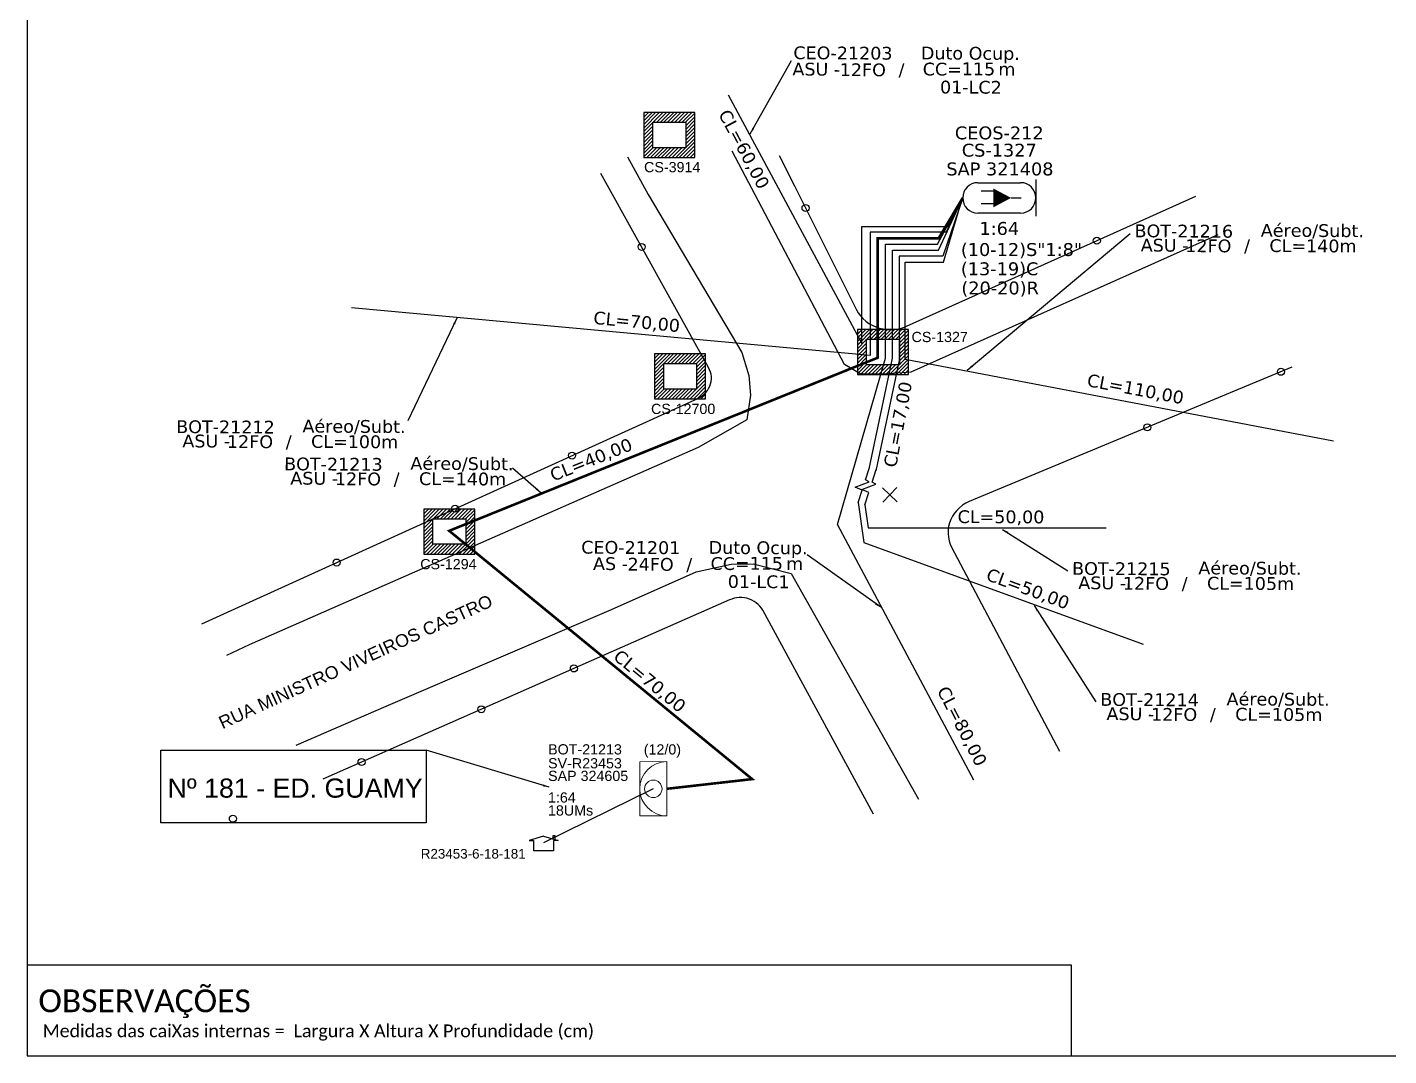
# Model space of a CAD drawing. Extents: x -89 to 2622484776, y -1852823961 to 1299.
# Drawn here: x -89.3 to 337.1, y 705 to 1027.2 of the extents above; entities that cross this region are included whole.
import ezdxf
from ezdxf.enums import TextEntityAlignment as Align

# ---------------------------------------------------------------- set-up
doc = ezdxf.new("R2010")
doc.units = 0
for name, color, linetype in [('10.0-Cartográfico', 252, 'Continuous'), ('10.1-Caixas Subterrâneas', 5, 'Continuous'), ('20.4-CEOS', 1, 'Continuous'), ('CAP a instalar', 1, 'Continuous'), ('celulas gpon', 7, 'Continuous'), ('label_cabos', 7, 'Continuous'), ('Legenda', 1, 'Continuous'), ('Segmento de Logradouro Texto', 5, 'Continuous'), ('Subida Lateral', 5, 'Continuous'), ('surveys', 7, 'Continuous'), ('surveys legendas', 7, 'Continuous')]:
    doc.layers.add(name, color=color, linetype=linetype)
doc.layers.add("20.0-LEGENDA DOS CDO'S", color=1, linetype='Continuous', lineweight=0)
doc.layers.add('20.1-CDO_INTERIOR', color=1, linetype='Continuous', lineweight=0)
doc.layers.add('EXTRA', color=50, linetype='Continuous', plot=False)
doc.styles.add('ARIAL', font='arial.ttf')
doc.styles.add('DIGICADE', font='')
doc.styles.add('siredit', font='verdana.ttf')
doc.styles.add('WMF-Calibri0', font='calibri.ttf')
doc.styles.get('DIGICADE').set_extended_font_data('Arial')
doc.linetypes.add('FENCELINE1', pattern='A,0.25,-0.1,[133,ltypeshp.shx,S=0.1,R=0,X=-0.1,Y=0],-0.1,1', length=1.45)
doc.dimstyles.new('CC', dxfattribs={"dimtxt": 1, "dimasz": 2, "dimexe": 0.18, "dimexo": 0.0625, "dimgap": 0.09, "dimtad": 0, "dimdec": 0, "dimrnd": 1, "dimzin": 0, "dimdsep": 46, "dimtxsty": 'siredit', "dimblk": 'NONE', "dimcen": 0, "dimse1": 1, "dimse2": 1, "dimsd1": 1, "dimsd2": 1, "dimclrt": 7, "dimadec": 0, "dimazin": 0, "dimtfac": 1, "dimtdec": 0, "dimtofl": 0, "dimtmove": 0, "dimatfit": 3, "dimfxl": 0, "dimtolj": 1, "dimtzin": 0, "dimarcsym": 0})
doc.dimstyles.new('CL', dxfattribs={"dimtxt": 1, "dimasz": 2, "dimexe": 0.18, "dimexo": 0.0625, "dimgap": 0.09, "dimtad": 0, "dimdec": 0, "dimrnd": 1, "dimzin": 0, "dimdsep": 46, "dimtxsty": 'siredit', "dimblk": 'NONE', "dimcen": 0, "dimse1": 1, "dimse2": 1, "dimsd1": 1, "dimsd2": 1, "dimclrt": 7, "dimadec": 0, "dimazin": 0, "dimtfac": 1, "dimtdec": 0, "dimtofl": 0, "dimtmove": 0, "dimatfit": 3, "dimfxl": 0, "dimtolj": 1, "dimtzin": 0, "dimarcsym": 0})

# ---------------------------------------------------------------- blocks, each defined once
blk = doc.blocks.new('DV')
at = {"linetype": 'Continuous'}
blk.add_circle((0, 0), 0.00000275, dxfattribs=at)
blk = doc.blocks.new('*X76')
at = {"color": 0, "linetype": 'Continuous'}
for p, q in [((-1.25, 0.34099), (-0.49099, 1.1)), ((-1.25, 0.517767), (-0.667767, 1.1)), ((-1.25, 0.694544), (-0.844544, 1.1)), ((-1.25, 0.87132), (-1.02132, 1.1)), ((-1.25, 1.048097), (-1.198097, 1.1)), ((-0.789214, 0.625), (-0.314214, 1.1)), ((-0.612437, 0.625), (-0.137437, 1.1)), ((-0.43566, 0.625), (0.03934, 1.1)), ((-0.258883, 0.625), (0.216117, 1.1)), ((-0.082107, 0.625), (0.392893, 1.1)), ((0.09467, 0.625), (0.56967, 1.1)), ((0.271447, 0.625), (0.746447, 1.1)), ((0.448223, 0.625), (0.923223, 1.1)), ((0.625, 0.625), (1.1, 1.1)), ((0.801777, 0.625), (1.25, 1.073223)), ((0.8035, 0.449947), (1.25, 0.896447)), ((0.8035, 0.27317), (1.25, 0.71967)), ((-1.25, 0.164214), (-0.8035, 0.610714)), ((-1.25, -0.012563), (-0.8035, 0.433937)), ((-1.25, -0.18934), (-0.8035, 0.25716)), ((-1.25, -0.366117), (-0.8035, 0.080383)), ((0.8035, 0.096393), (1.25, 0.542893)), ((0.8035, -0.080383), (1.25, 0.366117)), ((0.8035, -0.25716), (1.25, 0.18934)), ((0.8035, -0.433937), (1.25, 0.012563)), ((-1.25, -0.542893), (-0.8035, -0.096393)), ((-1.25, -0.71967), (-0.8035, -0.27317)), ((-1.25, -0.896447), (-0.8035, -0.449947)), ((-1.25, -1.073223), (-0.801777, -0.625)), ((-1.1, -1.1), (-0.625, -0.625)), ((-0.923223, -1.1), (-0.448223, -0.625)), ((-0.746447, -1.1), (-0.271447, -0.625)), ((-0.56967, -1.1), (-0.09467, -0.625)), ((-0.392893, -1.1), (0.082107, -0.625)), ((-0.216117, -1.1), (0.258883, -0.625)), ((-0.03934, -1.1), (0.43566, -0.625)), ((0.137437, -1.1), (0.612437, -0.625)), ((0.314214, -1.1), (0.789214, -0.625)), ((0.49099, -1.1), (1.25, -0.34099)), ((0.667767, -1.1), (1.25, -0.517767)), ((0.8035, -0.610714), (1.25, -0.164214)), ((0.844544, -1.1), (1.25, -0.694544)), ((1.02132, -1.1), (1.25, -0.87132)), ((1.198097, -1.1), (1.25, -1.048097))]:
    blk.add_line(p, q, dxfattribs=at)
blk = doc.blocks.new('MANHOLE_MQ')
at = {"color": 0, "linetype": 'Continuous'}
for p, q in [((0.00000623, 0.00000569), (-0.00000627, 0.00000569)), ((-0.00000627, 0.00000569), (-0.00000627, -0.00000531)), ((0.00000623, -0.00000531), (0.00000623, 0.00000569)), ((-0.00000404, 0.00000331), (0.00000399, 0.00000331)), ((-0.00000404, -0.00000294), (-0.00000404, 0.00000331)), ((0.00000399, 0.00000331), (0.00000399, -0.00000294)), ((0.00000399, -0.00000294), (-0.00000404, -0.00000294)), ((0.00000399, -0.00000294), (0.00000399, -0.00000294)), ((-0.00000627, -0.00000531), (0.00000623, -0.00000531))]:
    blk.add_line(p, q, dxfattribs=at)
at = {"color": 0, "linetype": 'Continuous', "xscale": 5e-06, "yscale": 5e-06, "zscale": 1e-05}
blk.add_blockref('*X76', (-0.00000002, 0.00000019), dxfattribs=at)
blk = doc.blocks.new('_None')
blk = doc.blocks.new('Inst CB DT OCUP CFOA-SM-AS-80-TS-24')
at = {"layer": 'label_cabos', "color": 0, "style": 'siredit'}
for tag, flags, p in [('ID_ATIVIDADE', 3, (1.31, 2.67)), ('FATOR', 1, (11.56, 2.55))]:
    blk.add_attdef(tag, text='', height=1, rotation=359.69, dxfattribs=dict(at, flags=flags)).set_placement(p, align=Align.MIDDLE_CENTER)
for tag, p in [('DESTINO_CABO', (3.13, 1.26)), ('TIPO_CABO', (13.11, 1.24)), ('TIPO_CABO', (1.76, 0)), ('CABO', (4.69, -0.05)), ('/', (7.71, -0.05)), ('LANCE', (10.91, 0)), ('UND', (15.96, 0)), ('FID', (13.15, -1.41))]:
    blk.add_attdef(tag, text='', height=1, rotation=359.69, dxfattribs=at).set_placement(p, align=Align.MIDDLE_CENTER)
blk.add_attdef('QTDE', (12.43, -0.47), '', height=1, rotation=359.69, dxfattribs=at)
blk = doc.blocks.new('Inst CB DT OCUP CFOA-SM-ASU-120-S-12')
at = {"layer": 'label_cabos', "color": 0, "style": 'siredit'}
for tag, flags, p in [('ID_ATIVIDADE', 3, (1.31, 2.67)), ('FATOR', 1, (11.56, 2.55))]:
    blk.add_attdef(tag, text='', height=1, rotation=359.69, dxfattribs=dict(at, flags=flags)).set_placement(p, align=Align.MIDDLE_CENTER)
for tag, p in [('DESTINO_CABO', (3.13, 1.26)), ('TIPO_CABO', (13.11, 1.24)), ('TIPO_CABO', (1.26, 0)), ('CABO', (4.69, -0.05)), ('/', (7.71, -0.05)), ('LANCE', (10.91, 0)), ('UND', (15.96, 0)), ('FID', (13.15, -1.41))]:
    blk.add_attdef(tag, text='', height=1, rotation=359.69, dxfattribs=at).set_placement(p, align=Align.MIDDLE_CENTER)
blk.add_attdef('QTDE', (12.43, -0.47), '', height=1, rotation=359.69, dxfattribs=at)
blk = doc.blocks.new('LEGENDA DOS CABOS')
at = {"layer": 'EXTRA', "color": 0, "style": 'siredit'}
for tag, p in [('ID', (4.6, 0.97)), ('XX', (9.03, 0.97))]:
    blk.add_attdef(tag, text='', height=0.48, rotation=359.69, dxfattribs=at).set_placement(p, align=Align.MIDDLE_CENTER)
at = {"layer": 'Legenda', "color": 0, "style": 'siredit'}
for tag, p in [('TIPO_CABO', (1.31, 0)), ('CABO', (4.69, -0.05)), ('/', (6.81, -0.05)), ('METROS', (10.03, -0.05))]:
    blk.add_attdef(tag, text='', height=0.8, rotation=359.69, dxfattribs=at).set_placement(p, align=Align.MIDDLE_CENTER)
blk = doc.blocks.new('*U102')
at = {"layer": '20.4-CEOS', "color": 7, "style": 'siredit'}
for tag, p in [('FIBRAS_SPLITTER', (0, 0)), ('FIBRAS_TOP_C', (0, -4.13)), ('RESERVA_FINAIS', (0, -5.46))]:
    blk.add_attdef(tag, p, '', height=1.01, dxfattribs=at)
for tag, p, flags in [('ID_ATIVIDADE', (0, -6.77), 3), ('FATOR', (0, -8.09), 1), ('QTDE', (0, -9.4), 1), ('FID', (0, -10.71), 1)]:
    blk.add_attdef(tag, p, '', height=1.01, dxfattribs=dict(at, flags=flags))
blk = doc.blocks.new('SURVEY_SURVEY')
for p, q in [((0, 0.0000152), (-0.0000151, 0.0000108)), ((0, 0.0000152), (0.0000151, 0.0000108)), ((0.0000101, 0.0000159), (0.0000117, 0.0000159)), ((0.0000101, 0.0000123), (0.0000101, 0.0000159)), ((0.0000117, 0.0000159), (0.0000117, 0.0000119)), ((-0.0000151, 0.0000108), (-0.0000104, 0.0000108)), ((-0.0000103, 0), (-0.0000103, 0.0000108)), ((0.0000103, 0), (-0.0000103, 0)), ((0.0000151, 0.0000108), (0.0000103, 0.0000108)), ((0.0000103, 0.0000108), (0.0000103, 0))]:
    blk.add_line(p, q)

msp = doc.modelspace()

# ---------------------------------------------------------------- linework, layer by layer
at = {"color": 1}
for p, q in [((178.56, 882.88), (183.19, 878.55)), ((183.04, 883.03), (178.71, 878.4))]:
    msp.add_line(p, q, dxfattribs=at)
msp.add_lwpolyline([(-89.32, 705.02), (749.25, 705.02), (749.25, 1299.02), (-89.32, 1299.02), (-89.32, 705.02)])
at = {"color": 3}
msp.add_lwpolyline([(-47.51, 800.76), (35.61, 800.76), (35.61, 778.04), (-47.51, 778.04)], close=True, dxfattribs=at)
at = {"color": 4, "ltscale": 0.5}
msp.add_lwpolyline([(106.79, 788.64), (72.41, 771.69)], dxfattribs=at)
at = {"color": 7}
msp.add_lwpolyline([(-89.24, 733.5), (237.71, 733.5), (237.71, 705.02)], dxfattribs=at)
at = {"layer": '10.0-Cartográfico'}
for points in [[(98.74, 986.58), (105.19, 974.81), (134.55, 925.33), (136.72, 918.06), (137.22, 911.92), (136.08, 904.23), (120.85, 895.6), (-19.76, 833.7), (-26.89, 830.43)], [(283.56, 962.15), (187.43, 919.19), (179.05, 918.57), (171.78, 918.49), (166.7, 921.53), (131.49, 988.41)], [(146.21, 987.03), (151.01, 977.48), (170.41, 938.72), (170.96, 937.76), (171.68, 936.79), (172.43, 935.93), (173.34, 935.15), (174.29, 934.43), (175.35, 933.83), (176.45, 933.34), (177.58, 932.96), (178.76, 932.68), (179.97, 932.51), (181.22, 932.46), (182.42, 932.54), (183.63, 932.74), (184.8, 933.04), (186.12, 933.56), (276.76, 974.25)], [(-34.61, 840.36), (120.73, 910.88), (121.47, 911.29), (122.12, 911.73), (122.7, 912.24), (123.24, 912.79), (123.74, 913.41), (124.12, 914.06), (124.46, 914.75), (124.73, 915.48), (124.87, 916.2), (124.98, 916.96), (124.97, 917.72), (124.88, 918.48), (124.72, 919.2), (124.43, 919.92), (124.11, 920.6), (90.38, 981.42)], [(306.82, 920.71), (205.73, 878.66), (204.65, 878.11), (203.64, 877.45), (202.72, 876.71), (201.87, 875.87), (201.14, 875), (200.49, 874.02), (199.96, 873), (199.58, 871.91), (199.28, 870.82), (199.14, 869.7), (199.12, 868.55), (199.21, 867.43), (199.46, 866.31), (199.79, 865.23), (200.23, 864.3)], [(200.23, 864.3), (234.03, 800.41)], [(-5.03, 802.3), (23.08, 814.56), (93.66, 844.86), (120.26, 856.63), (131.13, 859.05), (138.07, 859.12), (150, 856.05), (189.85, 785.45)], [(175.78, 780.69), (141.05, 844.58), (140.65, 845.23), (140.17, 845.87), (139.62, 846.41), (139.03, 846.94), (138.36, 847.37), (137.65, 847.76), (136.9, 848.07), (136.12, 848.32), (135.34, 848.45), (134.52, 848.55), (133.7, 848.54), (132.88, 848.5), (132.1, 848.34), (131.33, 848.08), (130.7, 847.86), (3.24, 791.67)]]:
    msp.add_lwpolyline(points, dxfattribs=at)
at = {"layer": '20.1-CDO_INTERIOR', "color": 1, "lineweight": 18}
msp.add_lwpolyline([(102.54, 780.14), (102.53, 797.14), (111.03, 797.15), (111.04, 780.15)], close=True, dxfattribs=at)
msp.add_circle((106.79, 788.64), 2.72, dxfattribs=at)
msp.add_arc((111.04, 788.65), 8.5, 90.0276, 270.0276, dxfattribs=at)
at = {"layer": '20.4-CEOS', "color": 5}
for p, q in [((208.46, 978.51), (221.83, 978.51)), ((221.83, 968.98), (208.46, 968.98))]:
    msp.add_line(p, q, dxfattribs=at)
msp.add_lwpolyline([(218.84, 973.74, 0, 5.89, 0), (213.32, 973.74, 5.89, 5.89, 0)], format="xyseb", dxfattribs=at)
for points in [[(226.6, 979.49), (226.6, 968)], [(213.56, 975.82), (209.5, 975.82)], [(218.84, 973.74), (222.05, 973.74)], [(213.56, 971.85), (209.5, 971.85)]]:
    msp.add_lwpolyline(points, dxfattribs=at)
for centre, start, end in [((208.46, 973.74), 90, 270), ((221.83, 973.74), 270, 90)]:
    msp.add_arc(centre, 4.77, start, end, dxfattribs=at)
at = {"layer": 'CAP a instalar', "color": 7, "ltscale": 5}
for points in [[(130.28, 1006.03), (172.12, 928.11), (172.12, 964.83), (199, 964.83), (203.69, 973.74)], [(207.19, 791.32), (164.48, 871.43), (179.52, 923.57), (179.46, 959.21), (195.8, 959.21), (203.68, 973.73)]]:
    msp.add_lwpolyline(points, dxfattribs=at)
at = {"layer": 'CAP a instalar', "color": 8, "linetype": 'FENCELINE1', "ltscale": 5}
for points in [[(203.68, 973.73), (198.49, 962.96), (174.68, 962.96), (174.74, 924.38), (12.29, 939.31)], [(174.39, 888.92), (181.72, 923.58), (181.66, 957.34), (196.07, 957.34), (203.69, 973.74)], [(203.69, 973.74), (197.42, 955.47), (183.78, 955.47), (183.83, 922.85), (176.5, 888.2)], [(319.82, 897.55), (185.72, 923.15), (185.66, 953.59), (197.73, 953.59), (203.68, 973.73)], [(170.97, 878.34), (172.71, 865.82), (260.26, 833.93)], [(173.08, 877.62), (174.1, 870.37), (248.59, 870.42)]]:
    msp.add_lwpolyline(points, dxfattribs=at)
at = {"layer": 'CAP a instalar', "color": 1, "linetype": 'FENCELINE1', "ltscale": 5, "const_width": 0.8}
msp.add_lwpolyline([(203.68, 973.73), (196.15, 961.09), (177.03, 961.09), (177.08, 923.68), (42.85, 869.46), (137.75, 791.68), (111.04, 788.65)], dxfattribs=at)
at = {"layer": 'Subida Lateral', "color": 8}
for points in [[(170.97, 878.34), (172.21, 882.2), (170.03, 883.08), (174.38, 884.84), (173.24, 885.38), (174.52, 889.34)], [(173.08, 877.62), (174.33, 881.47), (172.14, 882.36), (176.49, 884.11), (175.36, 884.66), (176.64, 888.62)]]:
    msp.add_lwpolyline(points, dxfattribs=at)

# ---------------------------------------------------------------- block references
at = {"layer": '10.0-Cartográfico', "xscale": 400000, "yscale": 400000, "zscale": 400000}
for p in [(154.46, 970.57), (245.71, 960.32), (103.15, 958.39), (303.38, 919.28), (261.54, 901.87), (81.34, 893.01), (44.71, 876.38), (7.61, 859.53), (81.91, 826.35), (52.92, 813.57), (15.4, 797.03), (-24.91, 779.26)]:
    msp.add_blockref('DV', p, dxfattribs=at)
at = {"layer": '10.1-Caixas Subterrâneas', "color": 30, "xscale": 1279150.217244633, "yscale": 1279150.217244633, "zscale": 1279150.217244633, "rotation": 180.0000000000629}
for p in [(111.76, 993.69), (178.7, 925.7), (115.14, 918.08), (42.85, 869.46)]:
    msp.add_blockref('MANHOLE_MQ', p, dxfattribs=at)
at = {"layer": '20.4-CEOS', "color": 5, "lineweight": 0}
ref = msp.add_blockref('*U102', (203.12, 955.55), dxfattribs=dict(at, xscale=4, yscale=4, zscale=4))
ref.add_attrib('FIBRAS_SPLITTER', '(10-12)S"1:8"', (203.12, 955.55), dxfattribs={"color": 7, "height": 4.0387, "style": 'siredit'})
ref.add_attrib('FIBRAS_TOP_C', '(13-19)C', (203.12, 949.52), dxfattribs={"color": 7, "height": 4.039, "style": 'siredit'})
ref.add_attrib('RESERVA_FINAIS', '(20-20)R', (203.28, 943.51), dxfattribs={"color": 7, "height": 4.039, "style": 'siredit'})
at = {"layer": 'label_cabos', "color": 0, "lineweight": 0}
ref = msp.add_blockref('Inst CB DT OCUP CFOA-SM-ASU-120-S-12', (153.67, 1014.08), dxfattribs=dict(at, xscale=4, yscale=4, zscale=4))
ref.add_attrib('DESTINO_CABO', 'CEO-21203', dxfattribs={"color": 0, "height": 4, "rotation": 359.69, "style": 'siredit'}).set_placement((166.19, 1019.13), align=Align.MIDDLE_CENTER)
ref.add_attrib('CABO', '12FO', dxfattribs={"color": 0, "height": 4, "rotation": 359.69, "style": 'siredit'}).set_placement((172.41, 1013.87), align=Align.MIDDLE_CENTER)
ref.add_attrib('TIPO_CABO', 'Duto Ocup.', dxfattribs={"color": 0, "height": 4, "rotation": 359.69, "style": 'siredit'}).set_placement((206.1, 1019.05), align=Align.MIDDLE_CENTER)
ref.add_attrib('/', '/', dxfattribs={"color": 0, "height": 4, "rotation": 359.69, "style": 'siredit'}).set_placement((184.52, 1013.87), align=Align.MIDDLE_CENTER)
ref.add_attrib('TIPO_CABO', 'ASU - ', dxfattribs={"color": 0, "height": 4, "rotation": 359.69, "style": 'siredit'}).set_placement((158.72, 1014.06), align=Align.MIDDLE_CENTER)
ref.add_attrib('FID', '01-LC2', dxfattribs={"color": 0, "height": 4, "rotation": 359.69, "style": 'siredit'}).set_placement((206.26, 1008.42), align=Align.MIDDLE_CENTER)
ref.add_attrib('LANCE', 'CC=', dxfattribs={"color": 0, "height": 4, "rotation": 359.69, "style": 'siredit'}).set_placement((197.3, 1014.08), align=Align.MIDDLE_CENTER)
ref.add_attrib('QTDE', '115', (203.38, 1012.18), dxfattribs={"color": 0, "height": 4, "rotation": 359.69, "style": 'siredit'})
ref.add_attrib('UND', 'm', dxfattribs={"color": 0, "height": 4, "rotation": 359.69, "style": 'siredit'}).set_placement((217.52, 1014.08), align=Align.MIDDLE_CENTER)
ref = msp.add_blockref('LEGENDA DOS CABOS', (255.98, 956.83), dxfattribs=dict(at, xscale=4, yscale=4, zscale=4))
ref.add_attrib('ID', 'BOT-21216', dxfattribs={"color": 0, "height": 4, "rotation": 359.69, "style": 'siredit'}).set_placement((272.94, 963.35), align=Align.MIDDLE_CENTER)
ref.add_attrib('CABO', '12FO', dxfattribs={"color": 0, "height": 4, "rotation": 359.69, "style": 'siredit'}).set_placement((280.63, 958.73), align=Align.MIDDLE_CENTER)
ref.add_attrib('METROS', 'CL=140m', dxfattribs={"color": 0, "height": 4, "rotation": 359.69, "style": 'siredit'}).set_placement((313.41, 958.73), align=Align.MIDDLE_CENTER)
ref.add_attrib('XX', 'Aéreo/Subt.', dxfattribs={"color": 0, "height": 4, "rotation": 359.69, "style": 'siredit'}).set_placement((313.21, 963.52), align=Align.MIDDLE_CENTER)
ref.add_attrib('/', '/', dxfattribs={"color": 0, "height": 4, "rotation": 359.69, "style": 'siredit'}).set_placement((292.75, 958.73), align=Align.MIDDLE_CENTER)
ref.add_attrib('TIPO_CABO', 'ASU -', dxfattribs={"color": 0, "height": 4, "rotation": 359.69, "style": 'siredit'}).set_placement((266.94, 958.92), align=Align.MIDDLE_CENTER)
ref = msp.add_blockref('LEGENDA DOS CABOS', (-44.19, 895.49), dxfattribs=dict(at, xscale=4, yscale=4, zscale=4))
ref.add_attrib('ID', 'BOT-21212', dxfattribs={"color": 0, "height": 4, "rotation": 359.69, "style": 'siredit'}).set_placement((-27.23, 902.01), align=Align.MIDDLE_CENTER)
ref.add_attrib('CABO', '12FO', dxfattribs={"color": 0, "height": 4, "rotation": 359.69, "style": 'siredit'}).set_placement((-19.54, 897.39), align=Align.MIDDLE_CENTER)
ref.add_attrib('METROS', 'CL=100m', dxfattribs={"color": 0, "height": 4, "rotation": 359.69, "style": 'siredit'}).set_placement((13.24, 897.39), align=Align.MIDDLE_CENTER)
ref.add_attrib('XX', 'Aéreo/Subt.', dxfattribs={"color": 0, "height": 4, "rotation": 359.69, "style": 'siredit'}).set_placement((13.04, 902.18), align=Align.MIDDLE_CENTER)
ref.add_attrib('/', '/', dxfattribs={"color": 0, "height": 4, "rotation": 359.69, "style": 'siredit'}).set_placement((-7.42, 897.39), align=Align.MIDDLE_CENTER)
ref.add_attrib('TIPO_CABO', 'ASU -', dxfattribs={"color": 0, "height": 4, "rotation": 359.69, "style": 'siredit'}).set_placement((-33.23, 897.58), align=Align.MIDDLE_CENTER)
ref = msp.add_blockref('LEGENDA DOS CABOS', (-10.38, 883.84), dxfattribs=dict(at, xscale=4, yscale=4, zscale=4))
ref.add_attrib('ID', 'BOT-21213', dxfattribs={"color": 0, "height": 4, "rotation": 359.69, "style": 'siredit'}).set_placement((6.58, 890.35), align=Align.MIDDLE_CENTER)
ref.add_attrib('CABO', '12FO', dxfattribs={"color": 0, "height": 4, "rotation": 359.69, "style": 'siredit'}).set_placement((14.27, 885.73), align=Align.MIDDLE_CENTER)
ref.add_attrib('METROS', 'CL=140m', dxfattribs={"color": 0, "height": 4, "rotation": 359.69, "style": 'siredit'}).set_placement((47.05, 885.73), align=Align.MIDDLE_CENTER)
ref.add_attrib('XX', 'Aéreo/Subt.', dxfattribs={"color": 0, "height": 4, "rotation": 359.69, "style": 'siredit'}).set_placement((46.85, 890.53), align=Align.MIDDLE_CENTER)
ref.add_attrib('/', '/', dxfattribs={"color": 0, "height": 4, "rotation": 359.69, "style": 'siredit'}).set_placement((26.38, 885.73), align=Align.MIDDLE_CENTER)
ref.add_attrib('TIPO_CABO', 'ASU -', dxfattribs={"color": 0, "height": 4, "rotation": 359.69, "style": 'siredit'}).set_placement((0.58, 885.92), align=Align.MIDDLE_CENTER)
ref = msp.add_blockref('Inst CB DT OCUP CFOA-SM-AS-80-TS-24', (87.2, 859.19), dxfattribs=dict(at, xscale=4, yscale=4, zscale=4))
ref.add_attrib('DESTINO_CABO', 'CEO-21201', dxfattribs={"color": 0, "height": 4, "rotation": 359.69, "style": 'siredit'}).set_placement((99.73, 864.24), align=Align.MIDDLE_CENTER)
ref.add_attrib('CABO', '24FO', dxfattribs={"color": 0, "height": 4, "rotation": 359.69, "style": 'siredit'}).set_placement((105.94, 858.98), align=Align.MIDDLE_CENTER)
ref.add_attrib('TIPO_CABO', 'Duto Ocup.', dxfattribs={"color": 0, "height": 4, "rotation": 359.69, "style": 'siredit'}).set_placement((139.63, 864.17), align=Align.MIDDLE_CENTER)
ref.add_attrib('/', '/', dxfattribs={"color": 0, "height": 4, "rotation": 359.69, "style": 'siredit'}).set_placement((118.06, 858.98), align=Align.MIDDLE_CENTER)
ref.add_attrib('TIPO_CABO', 'AS - ', dxfattribs={"color": 0, "height": 4, "rotation": 359.69, "style": 'siredit'}).set_placement((94.25, 859.17), align=Align.MIDDLE_CENTER)
ref.add_attrib('FID', '01-LC1', dxfattribs={"color": 0, "height": 4, "rotation": 359.69, "style": 'siredit'}).set_placement((139.79, 853.53), align=Align.MIDDLE_CENTER)
ref.add_attrib('LANCE', 'CC=', dxfattribs={"color": 0, "height": 4, "rotation": 359.69, "style": 'siredit'}).set_placement((130.84, 859.19), align=Align.MIDDLE_CENTER)
ref.add_attrib('QTDE', '115', (136.92, 857.29), dxfattribs={"color": 0, "height": 4, "rotation": 359.69, "style": 'siredit'})
ref.add_attrib('UND', 'm', dxfattribs={"color": 0, "height": 4, "rotation": 359.69, "style": 'siredit'}).set_placement((151.06, 859.19), align=Align.MIDDLE_CENTER)
ref = msp.add_blockref('LEGENDA DOS CABOS', (236.43, 851.08), dxfattribs=dict(at, xscale=4, yscale=4, zscale=4))
ref.add_attrib('ID', 'BOT-21215', dxfattribs={"color": 0, "height": 4, "rotation": 359.69, "style": 'siredit'}).set_placement((253.39, 857.6), align=Align.MIDDLE_CENTER)
ref.add_attrib('CABO', '12FO', dxfattribs={"color": 0, "height": 4, "rotation": 359.69, "style": 'siredit'}).set_placement((261.08, 852.98), align=Align.MIDDLE_CENTER)
ref.add_attrib('METROS', 'CL=105m', dxfattribs={"color": 0, "height": 4, "rotation": 359.69, "style": 'siredit'}).set_placement((293.86, 852.98), align=Align.MIDDLE_CENTER)
ref.add_attrib('XX', 'Aéreo/Subt.', dxfattribs={"color": 0, "height": 4, "rotation": 359.69, "style": 'siredit'}).set_placement((293.66, 857.77), align=Align.MIDDLE_CENTER)
ref.add_attrib('/', '/', dxfattribs={"color": 0, "height": 4, "rotation": 359.69, "style": 'siredit'}).set_placement((273.2, 852.98), align=Align.MIDDLE_CENTER)
ref.add_attrib('TIPO_CABO', 'ASU -', dxfattribs={"color": 0, "height": 4, "rotation": 359.69, "style": 'siredit'}).set_placement((247.39, 853.16), align=Align.MIDDLE_CENTER)
ref = msp.add_blockref('LEGENDA DOS CABOS', (245.26, 810.04), dxfattribs=dict(at, xscale=4, yscale=4, zscale=4))
ref.add_attrib('ID', 'BOT-21214', dxfattribs={"color": 0, "height": 4, "rotation": 359.69, "style": 'siredit'}).set_placement((262.22, 816.56), align=Align.MIDDLE_CENTER)
ref.add_attrib('CABO', '12FO', dxfattribs={"color": 0, "height": 4, "rotation": 359.69, "style": 'siredit'}).set_placement((269.92, 811.94), align=Align.MIDDLE_CENTER)
ref.add_attrib('METROS', 'CL=105m', dxfattribs={"color": 0, "height": 4, "rotation": 359.69, "style": 'siredit'}).set_placement((302.7, 811.94), align=Align.MIDDLE_CENTER)
ref.add_attrib('XX', 'Aéreo/Subt.', dxfattribs={"color": 0, "height": 4, "rotation": 359.69, "style": 'siredit'}).set_placement((302.49, 816.73), align=Align.MIDDLE_CENTER)
ref.add_attrib('/', '/', dxfattribs={"color": 0, "height": 4, "rotation": 359.69, "style": 'siredit'}).set_placement((282.03, 811.94), align=Align.MIDDLE_CENTER)
ref.add_attrib('TIPO_CABO', 'ASU -', dxfattribs={"color": 0, "height": 4, "rotation": 359.69, "style": 'siredit'}).set_placement((256.22, 812.13), align=Align.MIDDLE_CENTER)
at = {"layer": 'surveys', "color": 255, "xscale": 299999.9999999999, "yscale": 299999.9999999999, "zscale": 299999.9999999999}
msp.add_blockref('SURVEY_SURVEY', (72.41, 769.22), dxfattribs=at)

# ---------------------------------------------------------------- texts
at = {"color": 7, "style": 'WMF-Calibri0'}
msp.add_text('OBSERVAÇÕES', height=7.1308, dxfattribs=at).set_placement((-85.83, 718.67))
at = {"color": 0, "insert": (-45.36, 791.87), "char_height": 6, "width": 294.3, "attachment_point": 1, "style": 'ARIAL'}
msp.add_mtext('\\C3;Nº 181 - ED. GUAMY', dxfattribs=at)
at = {"color": 7, "insert": (-84.48, 714.83), "char_height": 4, "width": 658.8434, "attachment_point": 1, "style": 'WMF-Calibri0'}
msp.add_mtext('Medidas das caiXas internas =  Largura X Altura X Profundidade (cm)', dxfattribs=at)
at = {"layer": '10.1-Caixas Subterrâneas', "color": 30, "style": 'ARIAL'}
for s, p in [('CS-3914', (103.89, 981.78)), ('CS-1327', (187.67, 928.58)), ('CS-12700', (106.08, 906.05)), ('CS-1294', (33.79, 857.43))]:
    msp.add_text(s, height=3.2, dxfattribs=at).set_placement(p)
at = {"layer": "20.0-LEGENDA DOS CDO'S", "color": 1, "style": 'ARIAL'}
for s, p in [('BOT-21213', (73.83, 799.41)), ('SV-R23453', (73.83, 795.05)), ('SAP 324605', (73.82, 791.1)), ('1:64', (73.79, 784.33)), ('18UMs', (73.79, 780.28))]:
    msp.add_text(s, height=3.2, rotation=359.9724, dxfattribs=at).set_placement(p)
msp.add_text('        (12/0)', height=3.2, rotation=359.9724, dxfattribs=at).set_placement((104.67, 799.39), align=Align.CENTER)
at = {"layer": '20.4-CEOS', "color": 5, "style": 'siredit'}
for s, p in [('CEOS-212', (215.15, 996.12)), ('CS-1327', (215.15, 990.71)), ('SAP 321408', (215.35, 984.83)), ('1:64', (215.15, 966.2))]:
    msp.add_text(s, height=4.039, dxfattribs=at).set_placement(p, align=Align.TOP_CENTER)
at = {"layer": 'celulas gpon', "style": 'siredit'}
for s, rotation, p in [('CL=60,00', 298.1668, (127.05, 1000.04)), ('CL=70,00', 354.4815, (87.87, 934.29)), ('CL=110,00', 349.2661, (242.39, 914.81)), ('CL=17,00', 79.2661, (182.8, 889.06)), ('CL=40,00', 21.8001, (75.41, 884.86)), ('CL=50,00', 359.8142, (202.08, 871.89)), ('CL=50,00', 339.7562, (210.69, 854.17)), ('CL=70,00', 320.5298, (93.94, 829.52)), ('CL=80,00', 297.3012, (195.53, 819.45))]:
    msp.add_text(s, height=4, rotation=rotation, dxfattribs=at).set_placement(p)
at = {"layer": 'Segmento de Logradouro Texto', "color": 7, "linetype": 'Continuous', "style": 'DIGICADE'}
msp.add_text('RUA MINISTRO VIVEIROS CASTRO', height=4, rotation=24.4957, dxfattribs=at).set_placement((-28.17, 807.28))
at = {"layer": 'surveys legendas', "style": 'ARIAL'}
msp.add_text('R23453-6-18-181', height=3, dxfattribs=at).set_placement((33.95, 766.8))

# ---------------------------------------------------------------- leaders
at = {"color": 3}
msp.add_leader([(74.21, 789.14), (35.61, 800.76)], dimstyle='CL', override={"dimgap": 0.09, "dimtad": 0}, dxfattribs=at)
at = {"layer": 'label_cabos'}
for points in [[(137.12, 993.78), (150.08, 1016.8)], [(205.14, 919.79), (256.13, 962.64)], [(45.29, 936.07), (29.92, 903.89)], [(71.65, 881.3), (62.7, 889.13)], [(216.16, 869.9), (236.58, 856.89)], [(178.05, 845.5), (154.95, 861.89)], [(226.09, 846.04), (245.41, 815.85)]]:
    msp.add_leader(points, dimstyle='CC', override={"dimgap": 0.09, "dimtad": 0}, dxfattribs=at)

doc.saveas('drawing.dxf')
